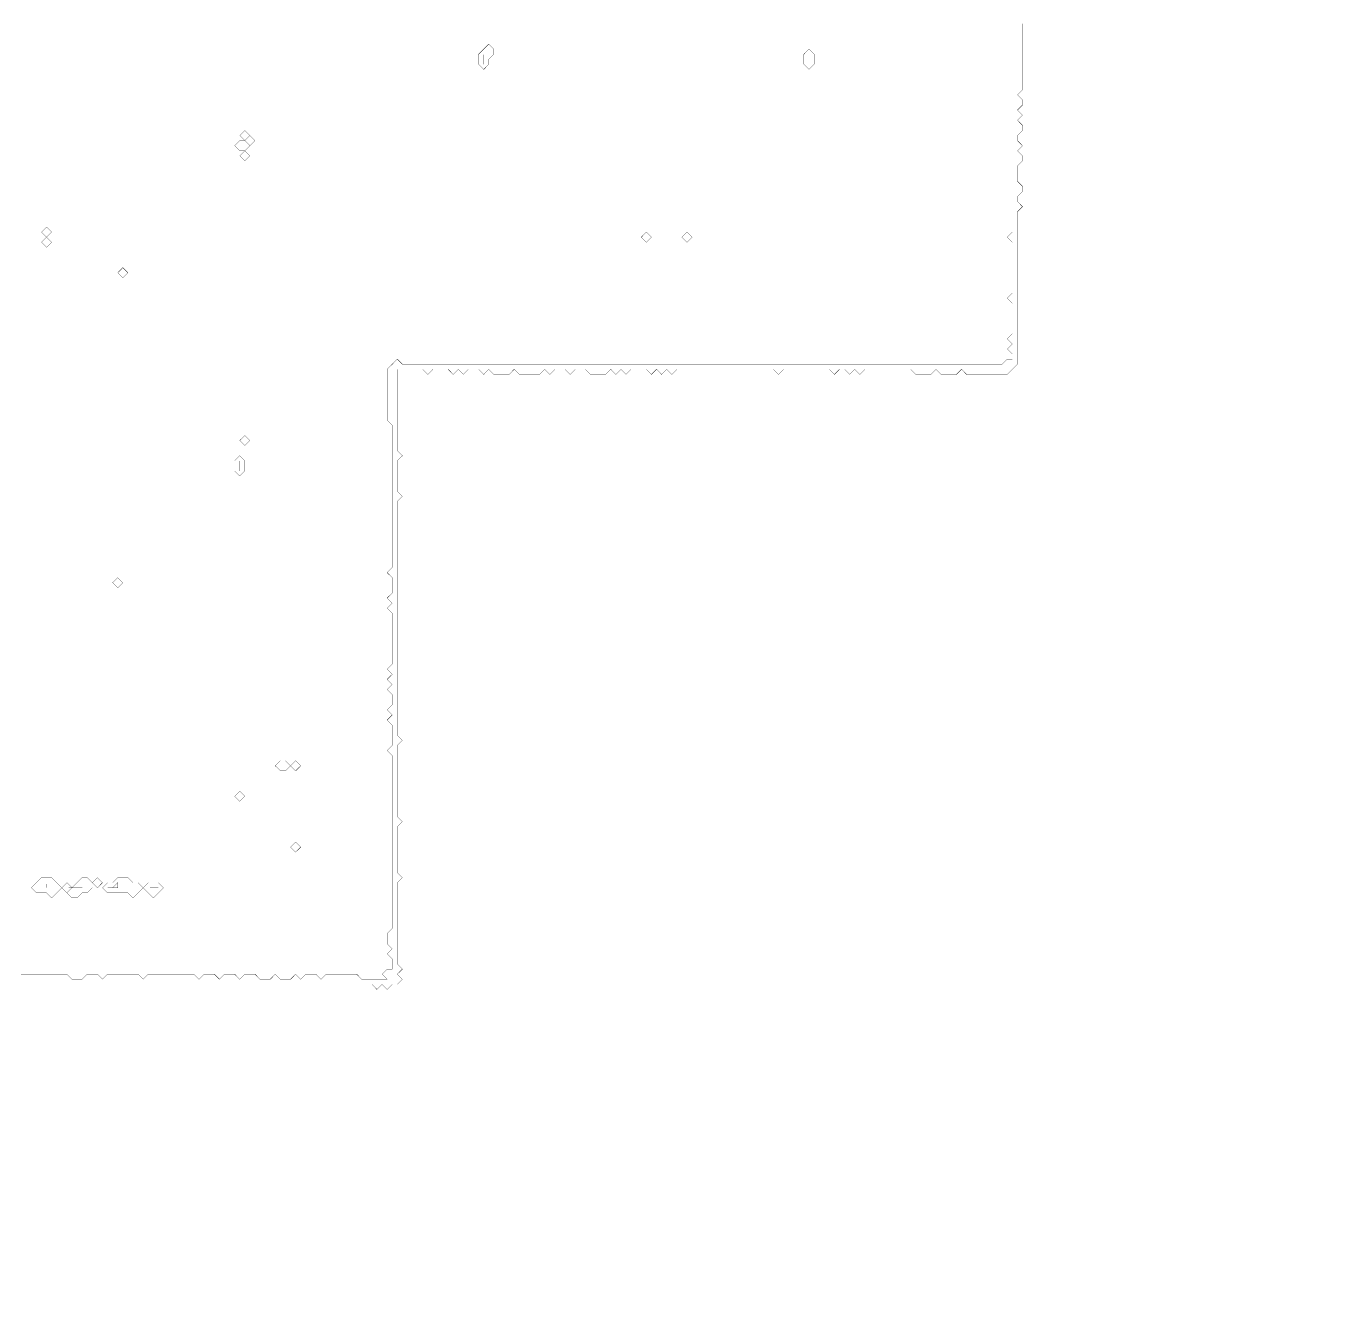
# Model space of a CAD drawing. Header units: metres. Extents: x 0 to 4929, y -4929 to 0.
# Drawn here: x 2440 to 4929, y -4929 to -2493 of the extents above; entities that cross this region are included whole.
import ezdxf

# ---------------------------------------------------------------- set-up
doc = ezdxf.new("R2010")
doc.units = ezdxf.units.M
for name, color, linetype in [('conductor', 1, 'Continuous'), ('dielectric', 8, 'Continuous'), ('substrate', 5, 'Continuous')]:
    doc.layers.add(name, color=color, linetype=linetype)

msp = doc.modelspace()

# ---------------------------------------------------------------- linework, layer by layer
at = {"layer": 'conductor', "const_width": 0.5}
msp.add_lwpolyline([(2430.4, -4291.8), (2440.1, -4291.8), (2449.7, -4291.8), (2459.4, -4291.8), (2469, -4291.8), (2478.6, -4291.8), (2488.3, -4291.8), (2497.9, -4291.8), (2507.6, -4291.8), (2517.2, -4291.8), (2526.9, -4301.5), (2536.5, -4301.5), (2546.2, -4301.5), (2555.8, -4291.8), (2565.4, -4291.8), (2575.1, -4291.8), (2584.7, -4301.5), (2594.4, -4291.8), (2604, -4291.8), (2613.7, -4291.8), (2623.3, -4291.8), (2633, -4291.8), (2642.6, -4291.8), (2652.2, -4291.8), (2661.9, -4301.5), (2671.5, -4291.8), (2681.2, -4291.8), (2690.8, -4291.8), (2700.5, -4291.8), (2710.1, -4291.8), (2719.8, -4291.8), (2729.4, -4291.8), (2739, -4291.8), (2748.7, -4291.8), (2758.3, -4291.8), (2768, -4301.5), (2777.6, -4291.8), (2787.3, -4291.8), (2796.9, -4291.8), (2806.6, -4301.5), (2816.2, -4291.8), (2825.8, -4291.8), (2835.5, -4291.8), (2845.1, -4301.5), (2854.8, -4291.8), (2864.4, -4291.8), (2874.1, -4291.8), (2883.7, -4301.5), (2893.4, -4301.5), (2903, -4301.5), (2912.6, -4291.8), (2922.3, -4301.5), (2931.9, -4301.5), (2941.6, -4301.5), (2951.2, -4291.8), (2960.9, -4301.5), (2970.5, -4291.8), (2980.2, -4291.8), (2989.8, -4291.8), (2999.4, -4301.5), (3009.1, -4291.8), (3018.7, -4291.8), (3028.4, -4291.8), (3038, -4291.8), (3047.7, -4291.8), (3057.3, -4291.8), (3067, -4291.8), (3076.6, -4301.5), (3086.2, -4301.5), (3095.9, -4301.5), (3105.5, -4301.5), (3115.2, -4301.5), (3124.8, -4301.5), (3115.2, -4291.8), (3124.8, -4282.2), (3134.5, -4282.2), (3134.5, -4272.5), (3134.5, -4262.9), (3124.8, -4253.2), (3134.5, -4243.6), (3124.8, -4233.9), (3124.8, -4224.3), (3124.8, -4214.7), (3134.5, -4205), (3134.5, -4195.4), (3134.5, -4185.7), (3134.5, -4176.1), (3134.5, -4166.4), (3134.5, -4156.8), (3134.5, -4147.1), (3134.5, -4137.5), (3134.5, -4127.9), (3134.5, -4118.2), (3134.5, -4108.6), (3134.5, -4098.9), (3134.5, -4089.3), (3134.5, -4079.6), (3134.5, -4070), (3134.5, -4060.3), (3134.5, -4050.7), (3134.5, -4041.1), (3134.5, -4031.4), (3134.5, -4021.8), (3134.5, -4012.1), (3134.5, -4002.5), (3134.5, -3992.8), (3134.5, -3983.2), (3134.5, -3973.5), (3134.5, -3963.9), (3134.5, -3954.3), (3134.5, -3944.6), (3134.5, -3935), (3134.5, -3925.3), (3134.5, -3915.7), (3134.5, -3906), (3134.5, -3896.4), (3134.5, -3886.7), (3134.5, -3877.1), (3124.8, -3867.5), (3134.5, -3857.8), (3134.5, -3848.2), (3134.5, -3838.5), (3134.5, -3828.9), (3134.5, -3819.2), (3124.8, -3809.6), (3134.5, -3799.9), (3124.8, -3790.3), (3134.5, -3780.7), (3134.5, -3771), (3134.5, -3761.4), (3124.8, -3751.7), (3134.5, -3742.1), (3124.8, -3732.4), (3134.5, -3722.8), (3124.8, -3713.1), (3134.5, -3703.5), (3134.5, -3693.9), (3134.5, -3684.2), (3134.5, -3674.6), (3134.5, -3664.9), (3134.5, -3655.3), (3134.5, -3645.6), (3134.5, -3636), (3134.5, -3626.3), (3134.5, -3616.7), (3134.5, -3607.1), (3124.8, -3597.4), (3134.5, -3587.8), (3124.8, -3578.1), (3134.5, -3568.5), (3134.5, -3558.8), (3134.5, -3549.2), (3134.5, -3539.5), (3124.8, -3529.9), (3134.5, -3520.3), (3134.5, -3510.6), (3134.5, -3501), (3134.5, -3491.3), (3134.5, -3481.7), (3134.5, -3472), (3134.5, -3462.4), (3134.5, -3452.7), (3134.5, -3443.1), (3134.5, -3433.5), (3134.5, -3423.8), (3134.5, -3414.2), (3134.5, -3404.5), (3134.5, -3394.9), (3134.5, -3385.2), (3134.5, -3375.6), (3134.5, -3365.9), (3134.5, -3356.3), (3134.5, -3346.7), (3134.5, -3337), (3134.5, -3327.4), (3134.5, -3317.7), (3134.5, -3308.1), (3134.5, -3298.4), (3134.5, -3288.8), (3134.5, -3279.1), (3134.5, -3269.5), (3134.5, -3259.9), (3134.5, -3250.2), (3124.8, -3240.6), (3124.8, -3230.9), (3124.8, -3221.3), (3124.8, -3211.6), (3124.8, -3202), (3124.8, -3192.3), (3124.8, -3182.7), (3124.8, -3173.1), (3124.8, -3163.4), (3124.8, -3153.8), (3124.8, -3144.1), (3134.5, -3134.5), (3144.1, -3124.8), (3153.8, -3134.5), (3163.4, -3134.5), (3173.1, -3134.5), (3182.7, -3134.5), (3192.3, -3134.5), (3202, -3134.5), (3211.6, -3134.5), (3221.3, -3134.5), (3230.9, -3134.5), (3240.6, -3134.5), (3250.2, -3134.5), (3259.9, -3134.5), (3269.5, -3134.5), (3279.1, -3134.5), (3288.8, -3134.5), (3298.4, -3134.5), (3308.1, -3134.5), (3317.7, -3134.5), (3327.4, -3134.5), (3337, -3134.5), (3346.7, -3134.5), (3356.3, -3134.5), (3365.9, -3134.5), (3375.6, -3134.5), (3385.2, -3134.5), (3394.9, -3134.5), (3404.5, -3134.5), (3414.2, -3134.5), (3423.8, -3134.5), (3433.5, -3134.5), (3443.1, -3134.5), (3452.7, -3134.5), (3462.4, -3134.5), (3472, -3134.5), (3481.7, -3134.5), (3491.3, -3134.5), (3501, -3134.5), (3510.6, -3134.5), (3520.3, -3134.5), (3529.9, -3134.5), (3539.5, -3134.5), (3549.2, -3134.5), (3558.8, -3134.5), (3568.5, -3134.5), (3578.1, -3134.5), (3587.8, -3134.5), (3597.4, -3134.5), (3607.1, -3134.5), (3616.7, -3134.5), (3626.3, -3134.5), (3636, -3134.5), (3645.6, -3134.5), (3655.3, -3134.5), (3664.9, -3134.5), (3674.6, -3134.5), (3684.2, -3134.5), (3693.9, -3134.5), (3703.5, -3134.5), (3713.1, -3134.5), (3722.8, -3134.5), (3732.4, -3134.5), (3742.1, -3134.5), (3751.7, -3134.5), (3761.4, -3134.5), (3771, -3134.5), (3780.7, -3134.5), (3790.3, -3134.5), (3799.9, -3134.5), (3809.6, -3134.5), (3819.2, -3134.5), (3828.9, -3134.5), (3838.5, -3134.5), (3848.2, -3134.5), (3857.8, -3134.5), (3867.5, -3134.5), (3877.1, -3134.5), (3886.7, -3134.5), (3896.4, -3134.5), (3906, -3134.5), (3915.7, -3134.5), (3925.3, -3134.5), (3935, -3134.5), (3944.6, -3134.5), (3954.3, -3134.5), (3963.9, -3134.5), (3973.5, -3134.5), (3983.2, -3134.5), (3992.8, -3134.5), (4002.5, -3134.5), (4012.1, -3134.5), (4021.8, -3134.5), (4031.4, -3134.5), (4041.1, -3134.5), (4050.7, -3134.5), (4060.3, -3134.5), (4070, -3134.5), (4079.6, -3134.5), (4089.3, -3134.5), (4098.9, -3134.5), (4108.6, -3134.5), (4118.2, -3134.5), (4127.9, -3134.5), (4137.5, -3134.5), (4147.1, -3134.5), (4156.8, -3134.5), (4166.4, -3134.5), (4176.1, -3134.5), (4185.7, -3134.5), (4195.4, -3134.5), (4205, -3134.5), (4214.7, -3134.5), (4224.3, -3134.5), (4233.9, -3134.5), (4243.6, -3134.5), (4253.2, -3134.5), (4262.9, -3134.5), (4272.5, -3134.5), (4282.2, -3134.5), (4291.8, -3134.5), (4301.5, -3124.8), (4311.1, -3124.8), (4311.1, -3115.2), (4301.5, -3105.5), (4311.1, -3095.9), (4301.5, -3086.2), (4311.1, -3076.6), (4311.1, -3067), (4311.1, -3057.3), (4311.1, -3047.7), (4311.1, -3038), (4311.1, -3028.4), (4311.1, -3018.7), (4301.5, -3009.1), (4311.1, -2999.4), (4311.1, -2989.8), (4311.1, -2980.2), (4311.1, -2970.5), (4311.1, -2960.9), (4311.1, -2951.2), (4311.1, -2941.6), (4311.1, -2931.9), (4311.1, -2922.3), (4311.1, -2912.6), (4311.1, -2903), (4301.5, -2893.4), (4311.1, -2883.7), (4311.1, -2874.1), (4311.1, -2864.4), (4311.1, -2854.8), (4311.1, -2845.1), (4311.1, -2835.5), (4311.1, -2825.8), (4311.1, -2816.2), (4311.1, -2806.6), (4311.1, -2796.9), (4311.1, -2787.3), (4311.1, -2777.6), (4311.1, -2768), (4311.1, -2758.3), (4311.1, -2748.7), (4311.1, -2739), (4311.1, -2729.4), (4311.1, -2719.8), (4311.1, -2710.1), (4311.1, -2700.5), (4311.1, -2690.8), (4311.1, -2681.2), (4311.1, -2671.5), (4311.1, -2661.9), (4311.1, -2652.2), (4311.1, -2642.6), (4311.1, -2633), (4311.1, -2623.3), (4311.1, -2613.7), (4311.1, -2604), (4311.1, -2594.4), (4311.1, -2584.7), (4311.1, -2575.1), (4311.1, -2565.4), (4311.1, -2555.8), (4311.1, -2546.2), (4311.1, -2536.5), (4311.1, -2526.9), (4311.1, -2517.2), (4311.1, -2507.6), (4311.1, -2497.9), (4311.1, -2488.3)], dxfattribs=at)
for points in [[(3308.1, -2536.5), (3317.7, -2526.9), (3327.4, -2536.5), (3327.4, -2546.2), (3317.7, -2555.8), (3317.7, -2565.4), (3308.1, -2575.1), (3298.4, -2565.4), (3298.4, -2555.8), (3298.4, -2546.2)], [(3915.7, -2546.2), (3925.3, -2536.5), (3935, -2546.2), (3935, -2555.8), (3935, -2565.4), (3925.3, -2575.1), (3915.7, -2565.4), (3915.7, -2555.8)], [(2835.5, -2719.8), (2845.1, -2710.1), (2854.8, -2710.1), (2864.4, -2719.8), (2854.8, -2729.4), (2845.1, -2729.4)], [(2845.1, -2700.5), (2854.8, -2690.8), (2864.4, -2700.5), (2854.8, -2710.1)], [(2854.8, -2710.1), (2864.4, -2700.5), (2874.1, -2710.1), (2864.4, -2719.8)], [(2845.1, -2739), (2854.8, -2729.4), (2864.4, -2739), (2854.8, -2748.7)], [(2469, -2883.7), (2478.6, -2874.1), (2488.3, -2883.7), (2478.6, -2893.4)], [(3607.1, -2893.4), (3616.7, -2883.7), (3626.3, -2893.4), (3616.7, -2903)], [(3684.2, -2893.4), (3693.9, -2883.7), (3703.5, -2893.4), (3693.9, -2903)], [(2469, -2903), (2478.6, -2893.4), (2488.3, -2903), (2478.6, -2912.6)], [(2613.7, -2960.9), (2623.3, -2951.2), (2633, -2960.9), (2623.3, -2970.5)], [(2845.1, -3279.1), (2854.8, -3269.5), (2864.4, -3279.1), (2854.8, -3288.8)], [(2835.5, -3317.7), (2845.1, -3308.1), (2854.8, -3317.7), (2854.8, -3327.4), (2854.8, -3337), (2845.1, -3346.7), (2835.5, -3337), (2835.5, -3327.4)], [(2604, -3549.2), (2613.7, -3539.5), (2623.3, -3549.2), (2613.7, -3558.8)], [(2912.6, -3896.4), (2922.3, -3886.7), (2931.9, -3886.7), (2941.6, -3896.4), (2931.9, -3906), (2922.3, -3906)], [(2941.6, -3896.4), (2951.2, -3886.7), (2960.9, -3896.4), (2951.2, -3906)], [(2835.5, -3954.3), (2845.1, -3944.6), (2854.8, -3954.3), (2845.1, -3963.9)], [(2941.6, -4050.7), (2951.2, -4041.1), (2960.9, -4050.7), (2951.2, -4060.3)], [(2459.4, -4118.2), (2469, -4108.6), (2478.6, -4108.6), (2488.3, -4108.6), (2497.9, -4118.2), (2507.6, -4127.9), (2497.9, -4137.5), (2488.3, -4147.1), (2478.6, -4137.5), (2469, -4137.5), (2459.4, -4137.5), (2449.7, -4127.9)], [(2507.6, -4127.9), (2517.2, -4118.2), (2526.9, -4127.9), (2517.2, -4137.5)], [(2536.5, -4118.2), (2546.2, -4108.6), (2555.8, -4108.6), (2565.4, -4118.2), (2565.4, -4127.9), (2555.8, -4137.5), (2546.2, -4137.5), (2536.5, -4147.1), (2526.9, -4147.1), (2517.2, -4137.5), (2526.9, -4127.9)], [(2565.4, -4118.2), (2575.1, -4108.6), (2584.7, -4118.2), (2575.1, -4127.9)], [(2604, -4118.2), (2613.7, -4108.6), (2623.3, -4108.6), (2633, -4108.6), (2642.6, -4118.2), (2652.2, -4118.2), (2661.9, -4127.9), (2652.2, -4137.5), (2642.6, -4147.1), (2633, -4137.5), (2623.3, -4137.5), (2613.7, -4137.5), (2604, -4137.5), (2594.4, -4137.5), (2584.7, -4127.9), (2594.4, -4118.2)], [(2661.9, -4127.9), (2671.5, -4118.2), (2681.2, -4118.2), (2690.8, -4118.2), (2700.5, -4127.9), (2690.8, -4137.5), (2681.2, -4147.1), (2671.5, -4137.5)]]:
    msp.add_lwpolyline(points, close=True, dxfattribs=at)
at = {"layer": 'dielectric', "const_width": 0.5}
for points in [[(3472, -2700.5)], [(2526.9, -4127.9)], [(2546.2, -4127.9)], [(2681.2, -4127.9)]]:
    msp.add_lwpolyline(points, close=True, dxfattribs=at)
at = {"layer": 'substrate', "const_width": 0.5}
for points in [[(2430.4, -4928.4), (2440.1, -4928.4), (2449.7, -4928.4), (2459.4, -4928.4), (2469, -4928.4), (2478.6, -4928.4), (2488.3, -4928.4), (2497.9, -4928.4), (2507.6, -4928.4), (2517.2, -4928.4), (2526.9, -4928.4), (2536.5, -4928.4), (2546.2, -4928.4), (2555.8, -4928.4), (2565.4, -4928.4), (2575.1, -4928.4), (2584.7, -4928.4), (2594.4, -4928.4), (2604, -4928.4), (2613.7, -4928.4), (2623.3, -4928.4), (2633, -4928.4), (2642.6, -4928.4), (2652.2, -4928.4), (2661.9, -4928.4), (2671.5, -4928.4), (2681.2, -4928.4), (2690.8, -4928.4), (2700.5, -4928.4), (2710.1, -4928.4), (2719.8, -4928.4), (2729.4, -4928.4), (2739, -4928.4), (2748.7, -4928.4), (2758.3, -4928.4), (2768, -4928.4), (2777.6, -4928.4), (2787.3, -4928.4), (2796.9, -4928.4), (2806.6, -4928.4), (2816.2, -4928.4), (2825.8, -4928.4), (2835.5, -4928.4), (2845.1, -4928.4), (2854.8, -4928.4), (2864.4, -4928.4), (2874.1, -4928.4), (2883.7, -4928.4), (2893.4, -4928.4), (2903, -4928.4), (2912.6, -4928.4), (2922.3, -4928.4), (2931.9, -4928.4), (2941.6, -4928.4), (2951.2, -4928.4), (2960.9, -4928.4), (2970.5, -4928.4), (2980.2, -4928.4), (2989.8, -4928.4), (2999.4, -4928.4), (3009.1, -4928.4), (3018.7, -4928.4), (3028.4, -4928.4), (3038, -4928.4), (3047.7, -4928.4), (3057.3, -4928.4), (3067, -4928.4), (3076.6, -4928.4), (3086.2, -4928.4), (3095.9, -4928.4), (3105.5, -4928.4), (3115.2, -4928.4), (3124.8, -4928.4), (3134.5, -4928.4), (3144.1, -4928.4), (3153.8, -4928.4), (3163.4, -4928.4), (3173.1, -4928.4), (3182.7, -4928.4), (3192.3, -4928.4), (3202, -4928.4), (3211.6, -4928.4), (3221.3, -4928.4), (3230.9, -4928.4), (3240.6, -4928.4), (3250.2, -4928.4), (3259.9, -4928.4), (3269.5, -4928.4), (3279.1, -4928.4), (3288.8, -4928.4), (3298.4, -4928.4), (3308.1, -4928.4), (3317.7, -4928.4), (3327.4, -4928.4), (3337, -4928.4), (3346.7, -4928.4), (3356.3, -4928.4), (3365.9, -4928.4), (3375.6, -4928.4), (3385.2, -4928.4), (3394.9, -4928.4), (3404.5, -4928.4), (3414.2, -4928.4), (3423.8, -4928.4), (3433.5, -4928.4), (3443.1, -4928.4), (3452.7, -4928.4), (3462.4, -4928.4), (3472, -4928.4), (3481.7, -4928.4), (3491.3, -4928.4), (3501, -4928.4), (3510.6, -4928.4), (3520.3, -4928.4), (3529.9, -4928.4), (3539.5, -4928.4), (3549.2, -4928.4), (3558.8, -4928.4), (3568.5, -4928.4), (3578.1, -4928.4), (3587.8, -4928.4), (3597.4, -4928.4), (3607.1, -4928.4), (3616.7, -4928.4), (3626.3, -4928.4), (3636, -4928.4), (3645.6, -4928.4), (3655.3, -4928.4), (3664.9, -4928.4), (3674.6, -4928.4), (3684.2, -4928.4), (3693.9, -4928.4), (3703.5, -4928.4), (3713.1, -4928.4), (3722.8, -4928.4), (3732.4, -4928.4), (3742.1, -4928.4), (3751.7, -4928.4), (3761.4, -4928.4), (3771, -4928.4), (3780.7, -4928.4), (3790.3, -4928.4), (3799.9, -4928.4), (3809.6, -4928.4), (3819.2, -4928.4), (3828.9, -4928.4), (3838.5, -4928.4), (3848.2, -4928.4), (3857.8, -4928.4), (3867.5, -4928.4), (3877.1, -4928.4), (3886.7, -4928.4), (3896.4, -4928.4), (3906, -4928.4), (3915.7, -4928.4), (3925.3, -4928.4), (3935, -4928.4), (3944.6, -4928.4), (3954.3, -4928.4), (3963.9, -4928.4), (3973.5, -4928.4), (3983.2, -4928.4), (3992.8, -4928.4), (4002.5, -4928.4), (4012.1, -4928.4), (4021.8, -4928.4), (4031.4, -4928.4), (4041.1, -4928.4), (4050.7, -4928.4), (4060.3, -4928.4), (4070, -4928.4), (4079.6, -4928.4), (4089.3, -4928.4), (4098.9, -4928.4), (4108.6, -4928.4), (4118.2, -4928.4), (4127.9, -4928.4), (4137.5, -4928.4), (4147.1, -4928.4), (4156.8, -4928.4), (4166.4, -4928.4), (4176.1, -4928.4), (4185.7, -4928.4), (4195.4, -4928.4), (4205, -4928.4), (4214.7, -4928.4), (4224.3, -4928.4), (4233.9, -4928.4), (4243.6, -4928.4), (4253.2, -4928.4), (4262.9, -4928.4), (4272.5, -4928.4), (4282.2, -4928.4), (4291.8, -4928.4), (4301.5, -4928.4), (4311.1, -4928.4), (4320.8, -4928.4), (4330.4, -4928.4), (4340, -4928.4), (4349.7, -4928.4), (4359.3, -4928.4), (4369, -4928.4), (4378.6, -4928.4), (4388.3, -4928.4), (4397.9, -4928.4), (4407.6, -4928.4), (4417.2, -4928.4), (4426.8, -4928.4), (4436.5, -4928.4), (4446.1, -4928.4), (4455.8, -4928.4), (4465.4, -4928.4), (4475.1, -4928.4), (4484.7, -4928.4), (4494.4, -4928.4), (4504, -4928.4), (4513.6, -4928.4), (4523.3, -4928.4), (4532.9, -4928.4), (4542.6, -4928.4), (4552.2, -4928.4), (4561.9, -4928.4), (4571.5, -4928.4), (4581.2, -4928.4), (4590.8, -4928.4), (4600.4, -4928.4), (4610.1, -4928.4), (4619.7, -4928.4), (4629.4, -4928.4), (4639, -4928.4), (4648.7, -4928.4), (4658.3, -4928.4), (4668, -4928.4), (4677.6, -4928.4), (4687.2, -4928.4), (4696.9, -4928.4), (4706.5, -4928.4), (4716.2, -4928.4), (4725.8, -4928.4), (4735.5, -4928.4), (4745.1, -4928.4), (4754.8, -4928.4), (4764.4, -4928.4), (4774, -4928.4), (4783.7, -4928.4), (4793.3, -4928.4), (4803, -4928.4), (4812.6, -4928.4), (4822.3, -4928.4), (4831.9, -4928.4), (4841.6, -4928.4), (4851.2, -4928.4), (4860.8, -4928.4), (4870.5, -4928.4), (4880.1, -4928.4), (4889.8, -4928.4), (4899.4, -4928.4), (4909.1, -4928.4), (4918.7, -4928.4), (4928.4, -4928.4), (4928.4, -4918.7), (4928.4, -4909.1), (4928.4, -4899.4), (4928.4, -4889.8), (4928.4, -4880.1), (4928.4, -4870.5), (4928.4, -4860.8), (4928.4, -4851.2), (4928.4, -4841.6), (4928.4, -4831.9), (4928.4, -4822.3), (4928.4, -4812.6), (4928.4, -4803), (4928.4, -4793.3), (4928.4, -4783.7), (4928.4, -4774), (4928.4, -4764.4), (4928.4, -4754.8), (4928.4, -4745.1), (4928.4, -4735.5), (4928.4, -4725.8), (4928.4, -4716.2), (4928.4, -4706.5), (4928.4, -4696.9), (4928.4, -4687.2), (4928.4, -4677.6), (4928.4, -4668), (4928.4, -4658.3), (4928.4, -4648.7), (4928.4, -4639), (4928.4, -4629.4), (4928.4, -4619.7), (4928.4, -4610.1), (4928.4, -4600.4), (4928.4, -4590.8), (4928.4, -4581.2), (4928.4, -4571.5), (4928.4, -4561.9), (4928.4, -4552.2), (4928.4, -4542.6), (4928.4, -4532.9), (4928.4, -4523.3), (4928.4, -4513.6), (4928.4, -4504), (4928.4, -4494.4), (4928.4, -4484.7), (4928.4, -4475.1), (4928.4, -4465.4), (4928.4, -4455.8), (4928.4, -4446.1), (4928.4, -4436.5), (4928.4, -4426.8), (4928.4, -4417.2), (4928.4, -4407.6), (4928.4, -4397.9), (4928.4, -4388.3), (4928.4, -4378.6), (4928.4, -4369), (4928.4, -4359.3), (4928.4, -4349.7), (4928.4, -4340), (4928.4, -4330.4), (4928.4, -4320.8), (4928.4, -4311.1), (4928.4, -4301.5), (4928.4, -4291.8), (4928.4, -4282.2), (4928.4, -4272.5), (4928.4, -4262.9), (4928.4, -4253.2), (4928.4, -4243.6), (4928.4, -4233.9), (4928.4, -4224.3), (4928.4, -4214.7), (4928.4, -4205), (4928.4, -4195.4), (4928.4, -4185.7), (4928.4, -4176.1), (4928.4, -4166.4), (4928.4, -4156.8), (4928.4, -4147.1), (4928.4, -4137.5), (4928.4, -4127.9), (4928.4, -4118.2), (4928.4, -4108.6), (4928.4, -4098.9), (4928.4, -4089.3), (4928.4, -4079.6), (4928.4, -4070), (4928.4, -4060.3), (4928.4, -4050.7), (4928.4, -4041.1), (4928.4, -4031.4), (4928.4, -4021.8), (4928.4, -4012.1), (4928.4, -4002.5), (4928.4, -3992.8), (4928.4, -3983.2), (4928.4, -3973.5), (4928.4, -3963.9), (4928.4, -3954.3), (4928.4, -3944.6), (4928.4, -3935), (4928.4, -3925.3), (4928.4, -3915.7), (4928.4, -3906), (4928.4, -3896.4), (4928.4, -3886.7), (4928.4, -3877.1), (4928.4, -3867.5), (4928.4, -3857.8), (4928.4, -3848.2), (4928.4, -3838.5), (4928.4, -3828.9), (4928.4, -3819.2), (4928.4, -3809.6), (4928.4, -3799.9), (4928.4, -3790.3), (4928.4, -3780.7), (4928.4, -3771), (4928.4, -3761.4), (4928.4, -3751.7), (4928.4, -3742.1), (4928.4, -3732.4), (4928.4, -3722.8), (4928.4, -3713.1), (4928.4, -3703.5), (4928.4, -3693.9), (4928.4, -3684.2), (4928.4, -3674.6), (4928.4, -3664.9), (4928.4, -3655.3), (4928.4, -3645.6), (4928.4, -3636), (4928.4, -3626.3), (4928.4, -3616.7), (4928.4, -3607.1), (4928.4, -3597.4), (4928.4, -3587.8), (4928.4, -3578.1), (4928.4, -3568.5), (4928.4, -3558.8), (4928.4, -3549.2), (4928.4, -3539.5), (4928.4, -3529.9), (4928.4, -3520.3), (4928.4, -3510.6), (4928.4, -3501), (4928.4, -3491.3), (4928.4, -3481.7), (4928.4, -3472), (4928.4, -3462.4), (4928.4, -3452.7), (4928.4, -3443.1), (4928.4, -3433.5), (4928.4, -3423.8), (4928.4, -3414.2), (4928.4, -3404.5), (4928.4, -3394.9), (4928.4, -3385.2), (4928.4, -3375.6), (4928.4, -3365.9), (4928.4, -3356.3), (4928.4, -3346.7), (4928.4, -3337), (4928.4, -3327.4), (4928.4, -3317.7), (4928.4, -3308.1), (4928.4, -3298.4), (4928.4, -3288.8), (4928.4, -3279.1), (4928.4, -3269.5), (4928.4, -3259.9), (4928.4, -3250.2), (4928.4, -3240.6), (4928.4, -3230.9), (4928.4, -3221.3), (4928.4, -3211.6), (4928.4, -3202), (4928.4, -3192.3), (4928.4, -3182.7), (4928.4, -3173.1), (4928.4, -3163.4), (4928.4, -3153.8), (4928.4, -3144.1), (4928.4, -3134.5), (4928.4, -3124.8), (4928.4, -3115.2), (4928.4, -3105.5), (4928.4, -3095.9), (4928.4, -3086.2), (4928.4, -3076.6), (4928.4, -3067), (4928.4, -3057.3), (4928.4, -3047.7), (4928.4, -3038), (4928.4, -3028.4), (4928.4, -3018.7), (4928.4, -3009.1), (4928.4, -2999.4), (4928.4, -2989.8), (4928.4, -2980.2), (4928.4, -2970.5), (4928.4, -2960.9), (4928.4, -2951.2), (4928.4, -2941.6), (4928.4, -2931.9), (4928.4, -2922.3), (4928.4, -2912.6), (4928.4, -2903), (4928.4, -2893.4), (4928.4, -2883.7), (4928.4, -2874.1), (4928.4, -2864.4), (4928.4, -2854.8), (4928.4, -2845.1), (4928.4, -2835.5), (4928.4, -2825.8), (4928.4, -2816.2), (4928.4, -2806.6), (4928.4, -2796.9), (4928.4, -2787.3), (4928.4, -2777.6), (4928.4, -2768), (4928.4, -2758.3), (4928.4, -2748.7), (4928.4, -2739), (4928.4, -2729.4), (4928.4, -2719.8), (4928.4, -2710.1), (4928.4, -2700.5), (4928.4, -2690.8), (4928.4, -2681.2), (4928.4, -2671.5), (4928.4, -2661.9), (4928.4, -2652.2), (4928.4, -2642.6), (4928.4, -2633), (4928.4, -2623.3), (4928.4, -2613.7), (4928.4, -2604), (4928.4, -2594.4), (4928.4, -2584.7), (4928.4, -2575.1), (4928.4, -2565.4), (4928.4, -2555.8), (4928.4, -2546.2), (4928.4, -2536.5), (4928.4, -2526.9), (4928.4, -2517.2), (4928.4, -2507.6), (4928.4, -2497.9), (4928.4, -2488.3)], [(4330.4, -2488.3), (4330.4, -2497.9), (4330.4, -2507.6), (4330.4, -2517.2), (4330.4, -2526.9), (4330.4, -2536.5), (4330.4, -2546.2), (4330.4, -2555.8), (4330.4, -2565.4), (4330.4, -2575.1), (4330.4, -2584.7), (4330.4, -2594.4), (4330.4, -2604), (4330.4, -2613.7), (4320.8, -2623.3), (4330.4, -2633), (4330.4, -2642.6), (4320.8, -2652.2), (4330.4, -2661.9), (4320.8, -2671.5), (4330.4, -2681.2), (4330.4, -2690.8), (4320.8, -2700.5), (4320.8, -2710.1), (4330.4, -2719.8), (4320.8, -2729.4), (4330.4, -2739), (4330.4, -2748.7), (4320.8, -2758.3), (4320.8, -2768), (4320.8, -2777.6), (4320.8, -2787.3), (4330.4, -2796.9), (4330.4, -2806.6), (4320.8, -2816.2), (4320.8, -2825.8), (4330.4, -2835.5), (4320.8, -2845.1), (4320.8, -2854.8), (4320.8, -2864.4), (4320.8, -2874.1), (4320.8, -2883.7), (4320.8, -2893.4), (4320.8, -2903), (4320.8, -2912.6), (4320.8, -2922.3), (4320.8, -2931.9), (4320.8, -2941.6), (4320.8, -2951.2), (4320.8, -2960.9), (4320.8, -2970.5), (4320.8, -2980.2), (4320.8, -2989.8), (4320.8, -2999.4), (4320.8, -3009.1), (4320.8, -3018.7), (4320.8, -3028.4), (4320.8, -3038), (4320.8, -3047.7), (4320.8, -3057.3), (4320.8, -3067), (4320.8, -3076.6), (4320.8, -3086.2), (4320.8, -3095.9), (4320.8, -3105.5), (4320.8, -3115.2), (4320.8, -3124.8), (4320.8, -3134.5), (4311.1, -3144.1), (4301.5, -3153.8), (4291.8, -3153.8), (4282.2, -3153.8), (4272.5, -3153.8), (4262.9, -3153.8), (4253.2, -3153.8), (4243.6, -3153.8), (4233.9, -3153.8), (4224.3, -3153.8), (4214.7, -3144.1), (4205, -3153.8), (4195.4, -3153.8), (4185.7, -3153.8), (4176.1, -3153.8), (4166.4, -3144.1), (4156.8, -3153.8), (4147.1, -3153.8), (4137.5, -3153.8), (4127.9, -3153.8), (4118.2, -3144.1), (4108.6, -3144.1), (4098.9, -3144.1), (4089.3, -3144.1), (4079.6, -3144.1), (4070, -3144.1), (4060.3, -3144.1), (4050.7, -3144.1), (4041.1, -3144.1), (4031.4, -3144.1), (4021.8, -3153.8), (4012.1, -3144.1), (4002.5, -3153.8), (3992.8, -3144.1), (3983.2, -3144.1), (3973.5, -3153.8), (3963.9, -3144.1), (3954.3, -3144.1), (3944.6, -3144.1), (3935, -3144.1), (3925.3, -3144.1), (3915.7, -3144.1), (3906, -3144.1), (3896.4, -3144.1), (3886.7, -3144.1), (3877.1, -3144.1), (3867.5, -3153.8), (3857.8, -3144.1), (3848.2, -3144.1), (3838.5, -3144.1), (3828.9, -3144.1), (3819.2, -3144.1), (3809.6, -3144.1), (3799.9, -3144.1), (3790.3, -3144.1), (3780.7, -3144.1), (3771, -3144.1), (3761.4, -3144.1), (3751.7, -3144.1), (3742.1, -3144.1), (3732.4, -3144.1), (3722.8, -3144.1), (3713.1, -3144.1), (3703.5, -3144.1), (3693.9, -3144.1), (3684.2, -3144.1), (3674.6, -3144.1), (3664.9, -3153.8), (3655.3, -3144.1), (3645.6, -3153.8), (3636, -3144.1), (3626.3, -3153.8), (3616.7, -3144.1), (3607.1, -3144.1), (3597.4, -3144.1), (3587.8, -3144.1), (3578.1, -3153.8), (3568.5, -3144.1), (3558.8, -3153.8), (3549.2, -3144.1), (3539.5, -3153.8), (3529.9, -3153.8), (3520.3, -3153.8), (3510.6, -3153.8), (3501, -3144.1), (3491.3, -3144.1), (3481.7, -3144.1), (3472, -3153.8), (3462.4, -3144.1), (3452.7, -3144.1), (3443.1, -3144.1), (3433.5, -3153.8), (3423.8, -3144.1), (3414.2, -3153.8), (3404.5, -3153.8), (3394.9, -3153.8), (3385.2, -3153.8), (3375.6, -3153.8), (3365.9, -3144.1), (3356.3, -3153.8), (3346.7, -3153.8), (3337, -3153.8), (3327.4, -3153.8), (3317.7, -3144.1), (3308.1, -3153.8), (3298.4, -3144.1), (3288.8, -3144.1), (3279.1, -3144.1), (3269.5, -3153.8), (3259.9, -3144.1), (3250.2, -3153.8), (3240.6, -3144.1), (3230.9, -3144.1), (3221.3, -3144.1), (3211.6, -3144.1), (3202, -3153.8), (3192.3, -3144.1), (3182.7, -3144.1), (3173.1, -3144.1), (3163.4, -3144.1), (3153.8, -3144.1), (3144.1, -3144.1), (3144.1, -3153.8), (3144.1, -3163.4), (3144.1, -3173.1), (3144.1, -3182.7), (3144.1, -3192.3), (3144.1, -3202), (3144.1, -3211.6), (3144.1, -3221.3), (3144.1, -3230.9), (3144.1, -3240.6), (3144.1, -3250.2), (3144.1, -3259.9), (3144.1, -3269.5), (3144.1, -3279.1), (3144.1, -3288.8), (3144.1, -3298.4), (3153.8, -3308.1), (3144.1, -3317.7), (3144.1, -3327.4), (3144.1, -3337), (3144.1, -3346.7), (3144.1, -3356.3), (3144.1, -3365.9), (3144.1, -3375.6), (3153.8, -3385.2), (3144.1, -3394.9), (3144.1, -3404.5), (3144.1, -3414.2), (3144.1, -3423.8), (3144.1, -3433.5), (3144.1, -3443.1), (3144.1, -3452.7), (3144.1, -3462.4), (3144.1, -3472), (3144.1, -3481.7), (3144.1, -3491.3), (3144.1, -3501), (3144.1, -3510.6), (3144.1, -3520.3), (3144.1, -3529.9), (3144.1, -3539.5), (3144.1, -3549.2), (3144.1, -3558.8), (3144.1, -3568.5), (3144.1, -3578.1), (3144.1, -3587.8), (3144.1, -3597.4), (3144.1, -3607.1), (3144.1, -3616.7), (3144.1, -3626.3), (3144.1, -3636), (3144.1, -3645.6), (3144.1, -3655.3), (3144.1, -3664.9), (3144.1, -3674.6), (3144.1, -3684.2), (3144.1, -3693.9), (3144.1, -3703.5), (3144.1, -3713.1), (3144.1, -3722.8), (3144.1, -3732.4), (3144.1, -3742.1), (3144.1, -3751.7), (3144.1, -3761.4), (3144.1, -3771), (3144.1, -3780.7), (3144.1, -3790.3), (3144.1, -3799.9), (3144.1, -3809.6), (3144.1, -3819.2), (3144.1, -3828.9), (3144.1, -3838.5), (3153.8, -3848.2), (3144.1, -3857.8), (3144.1, -3867.5), (3144.1, -3877.1), (3144.1, -3886.7), (3144.1, -3896.4), (3144.1, -3906), (3144.1, -3915.7), (3144.1, -3925.3), (3144.1, -3935), (3144.1, -3944.6), (3144.1, -3954.3), (3144.1, -3963.9), (3144.1, -3973.5), (3144.1, -3983.2), (3144.1, -3992.8), (3153.8, -4002.5), (3144.1, -4012.1), (3144.1, -4021.8), (3144.1, -4031.4), (3144.1, -4041.1), (3144.1, -4050.7), (3144.1, -4060.3), (3144.1, -4070), (3144.1, -4079.6), (3144.1, -4089.3), (3144.1, -4098.9), (3153.8, -4108.6), (3144.1, -4118.2), (3144.1, -4127.9), (3144.1, -4137.5), (3144.1, -4147.1), (3144.1, -4156.8), (3144.1, -4166.4), (3144.1, -4176.1), (3144.1, -4185.7), (3144.1, -4195.4), (3144.1, -4205), (3144.1, -4214.7), (3144.1, -4224.3), (3144.1, -4233.9), (3144.1, -4243.6), (3144.1, -4253.2), (3144.1, -4262.9), (3144.1, -4272.5), (3153.8, -4282.2), (3144.1, -4291.8), (3153.8, -4301.5), (3144.1, -4311.1), (3134.5, -4311.1), (3124.8, -4320.8), (3115.2, -4311.1), (3105.5, -4320.8), (3095.9, -4311.1), (3086.2, -4311.1), (3076.6, -4311.1), (3067, -4311.1), (3057.3, -4311.1), (3047.7, -4311.1), (3038, -4311.1), (3028.4, -4311.1), (3018.7, -4311.1), (3009.1, -4311.1), (2999.4, -4311.1), (2989.8, -4311.1), (2980.2, -4311.1), (2970.5, -4311.1), (2960.9, -4311.1), (2951.2, -4311.1), (2941.6, -4311.1), (2931.9, -4311.1), (2922.3, -4311.1), (2912.6, -4311.1), (2903, -4311.1), (2893.4, -4311.1), (2883.7, -4311.1), (2874.1, -4311.1), (2864.4, -4311.1), (2854.8, -4311.1), (2845.1, -4311.1), (2835.5, -4311.1), (2825.8, -4311.1), (2816.2, -4311.1), (2806.6, -4311.1), (2796.9, -4311.1), (2787.3, -4311.1), (2777.6, -4311.1), (2768, -4311.1), (2758.3, -4311.1), (2748.7, -4311.1), (2739, -4311.1), (2729.4, -4311.1), (2719.8, -4311.1), (2710.1, -4311.1), (2700.5, -4311.1), (2690.8, -4311.1), (2681.2, -4311.1), (2671.5, -4311.1), (2661.9, -4311.1), (2652.2, -4311.1), (2642.6, -4311.1), (2633, -4311.1), (2623.3, -4311.1), (2613.7, -4311.1), (2604, -4311.1), (2594.4, -4311.1), (2584.7, -4311.1), (2575.1, -4311.1), (2565.4, -4311.1), (2555.8, -4311.1), (2546.2, -4311.1), (2536.5, -4311.1), (2526.9, -4311.1), (2517.2, -4311.1), (2507.6, -4311.1), (2497.9, -4311.1), (2488.3, -4311.1), (2478.6, -4311.1), (2469, -4311.1), (2459.4, -4311.1), (2449.7, -4311.1), (2440.1, -4311.1), (2430.4, -4311.1)]]:
    msp.add_lwpolyline(points, dxfattribs=at)
for points in [[(3308.1, -2546.2), (3308.1, -2555.8), (3308.1, -2565.4), (3308.1, -2555.8)], [(3925.3, -2546.2), (3925.3, -2555.8), (3925.3, -2565.4), (3925.3, -2555.8)], [(2854.8, -2623.3)], [(3472, -2700.5)], [(2845.1, -2719.8)], [(3616.7, -2893.4)], [(3693.9, -2893.4)], [(2845.1, -3317.7), (2845.1, -3327.4), (2845.1, -3337), (2845.1, -3327.4)], [(2613.7, -3549.2)], [(2922.3, -3896.4)], [(2845.1, -3954.3)], [(2459.4, -4127.9)], [(2478.6, -4118.2), (2478.6, -4127.9)], [(2497.9, -4127.9)], [(2517.2, -4127.9), (2526.9, -4127.9), (2536.5, -4127.9), (2546.2, -4127.9), (2536.5, -4127.9), (2526.9, -4127.9)], [(2575.1, -4118.2)], [(2613.7, -4118.2), (2604, -4127.9), (2594.4, -4127.9), (2604, -4127.9), (2613.7, -4127.9)], [(2633, -4127.9)], [(2652.2, -4127.9)], [(2671.5, -4127.9), (2681.2, -4127.9), (2690.8, -4127.9), (2681.2, -4127.9)]]:
    msp.add_lwpolyline(points, close=True, dxfattribs=at)

doc.saveas('drawing.dxf')
